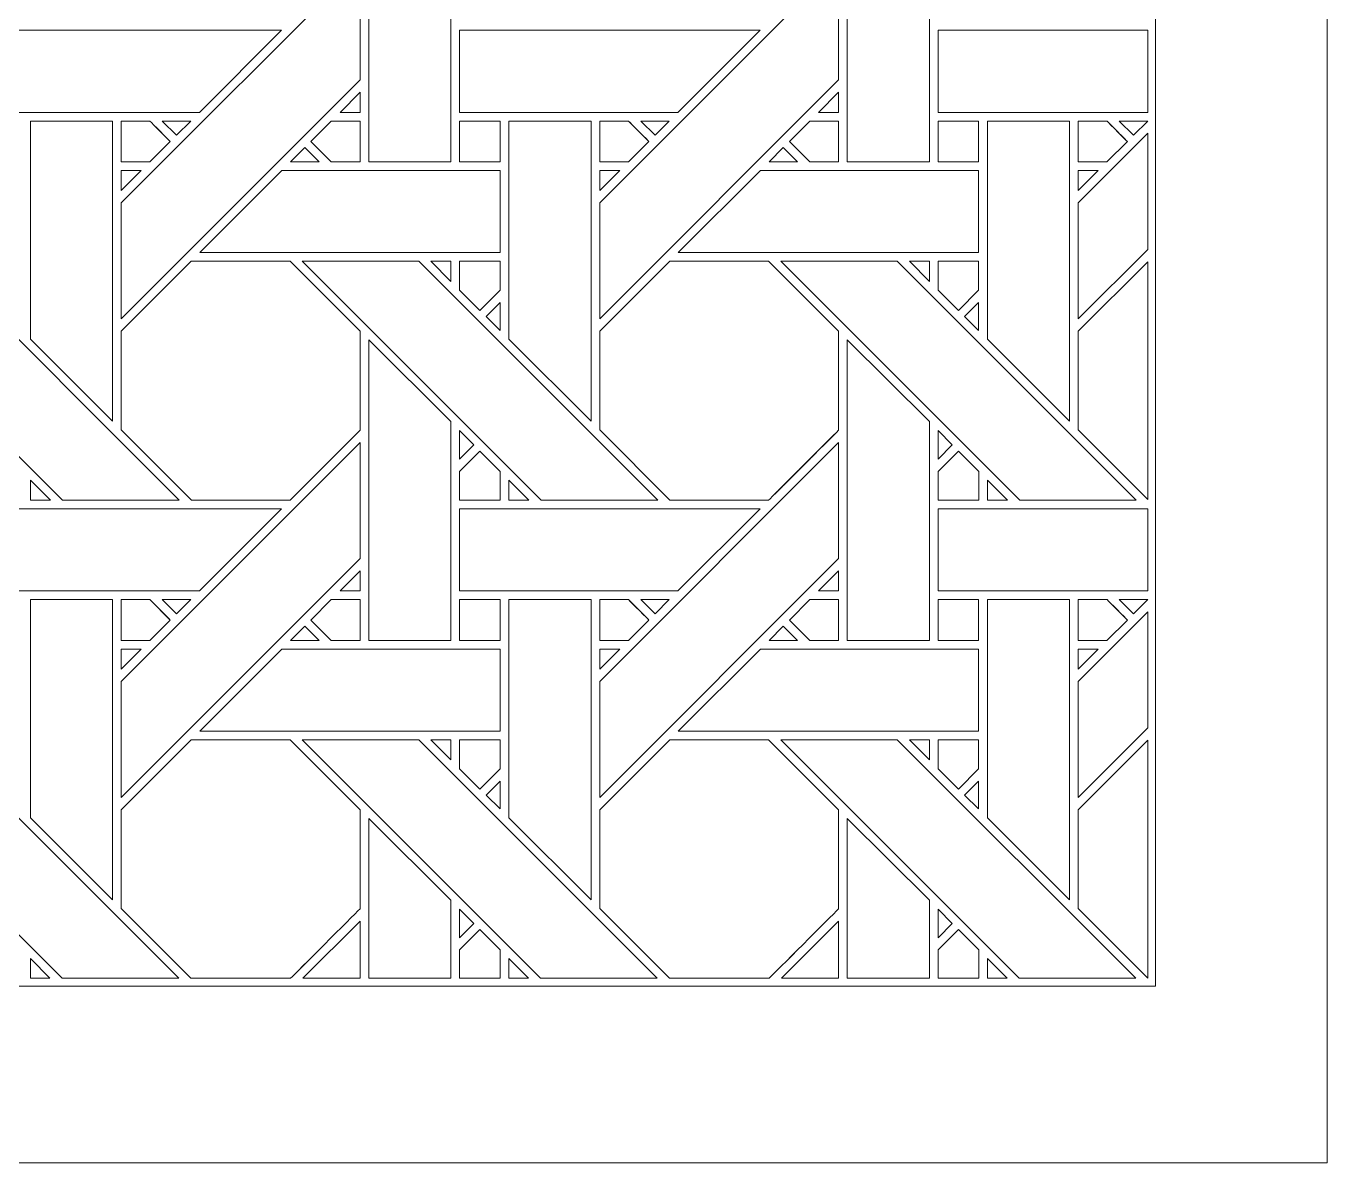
# Model space of a CAD drawing. Header units: inches. Extents: x 7.38 to 17.38, y 6.59 to 11.59.
# Drawn here: x 14.804 to 17.383, y 6.595 to 8.849 of the extents above; entities that cross this region are included whole.
import ezdxf

# ---------------------------------------------------------------- set-up
doc = ezdxf.new("R2010")
doc.units = ezdxf.units.IN
doc.header["$MEASUREMENT"] = 0
doc.layers.add('Design', color=7, linetype='Continuous', lineweight=0)

msp = doc.modelspace()

# ---------------------------------------------------------------- linework, layer by layer
at = {"layer": 'Design'}
for points, knots in [([(7.3829, 11.5948), (7.3829, 11.5948), (7.3829, 6.5948), (7.3829, 6.5948), (7.3829, 6.5948), (17.3829, 6.5948), (17.3829, 6.5948), (17.3829, 6.5948), (17.3829, 11.5948), (17.3829, 11.5948), (17.3829, 11.5948), (7.3829, 11.5948), (7.3829, 11.5948)], [0, 0, 0, 0, 1, 1, 1, 2, 2, 2, 3, 3, 3, 4, 4, 4, 4]), ([(7.7229, 11.2442), (7.7229, 11.2442), (7.7229, 6.9453), (7.7229, 6.9453), (7.7229, 6.9453), (17.0428, 6.9453), (17.0428, 6.9453), (17.0428, 6.9453), (17.0428, 11.2442), (17.0428, 11.2442), (17.0428, 11.2442), (7.7229, 11.2442), (7.7229, 11.2442)], [0, 0, 0, 0, 1, 1, 1, 2, 2, 2, 3, 3, 3, 4, 4, 4, 4]), ([(15.483, 8.5794), (15.483, 8.5794), (15.483, 9.1753), (15.483, 9.1753), (15.483, 9.1753), (15.6458, 9.0131), (15.6458, 9.0131), (15.6458, 9.0131), (15.6458, 8.5794), (15.6458, 8.5794), (15.6458, 8.5794), (15.483, 8.5794), (15.483, 8.5794)], [0, 0, 0, 0, 1, 1, 1, 2, 2, 2, 3, 3, 3, 4, 4, 4, 4]), ([(16.4317, 8.5794), (16.4317, 8.5794), (16.4317, 9.1753), (16.4317, 9.1753), (16.4317, 9.1753), (16.5945, 9.0131), (16.5945, 9.0131), (16.5945, 9.0131), (16.5945, 8.5794), (16.5945, 8.5794), (16.5945, 8.5794), (16.4317, 8.5794), (16.4317, 8.5794)], [0, 0, 0, 0, 1, 1, 1, 2, 2, 2, 3, 3, 3, 4, 4, 4, 4]), ([(15.4659, 8.7417), (15.4659, 8.7417), (14.9922, 8.268), (14.9922, 8.268), (14.9922, 8.268), (14.9922, 8.4981), (14.9922, 8.4981), (14.9922, 8.4981), (15.4659, 8.9717), (15.4659, 8.9717), (15.4659, 8.9717), (15.4659, 8.7417), (15.4659, 8.7417)], [0, 0, 0, 0, 1, 1, 1, 2, 2, 2, 3, 3, 3, 4, 4, 4, 4]), ([(15.941, 8.268), (15.941, 8.268), (15.941, 8.4981), (15.941, 8.4981), (15.941, 8.4981), (16.4146, 8.9717), (16.4146, 8.9717), (16.4146, 8.9717), (16.4146, 8.7417), (16.4146, 8.7417), (16.4146, 8.7417), (15.941, 8.268), (15.941, 8.268)], [0, 0, 0, 0, 1, 1, 1, 2, 2, 2, 3, 3, 3, 4, 4, 4, 4]), ([(14.7144, 8.6775), (14.7144, 8.6775), (14.7144, 8.8402), (14.7144, 8.8402), (14.7144, 8.8402), (15.3101, 8.8402), (15.3101, 8.8402), (15.3101, 8.8402), (15.1473, 8.6775), (15.1473, 8.6775), (15.1473, 8.6775), (14.7144, 8.6775), (14.7144, 8.6775)], [0, 0, 0, 0, 1, 1, 1, 2, 2, 2, 3, 3, 3, 4, 4, 4, 4]), ([(16.0961, 8.6775), (16.0961, 8.6775), (15.6631, 8.6775), (15.6631, 8.6775), (15.6631, 8.6775), (15.6631, 8.8402), (15.6631, 8.8402), (15.6631, 8.8402), (16.2588, 8.8402), (16.2588, 8.8402), (16.2588, 8.8402), (16.0961, 8.6775), (16.0961, 8.6775)], [0, 0, 0, 0, 1, 1, 1, 2, 2, 2, 3, 3, 3, 4, 4, 4, 4]), ([(16.6118, 8.6775), (16.6118, 8.6775), (16.6118, 8.8402), (16.6118, 8.8402), (16.6118, 8.8402), (17.0276, 8.8402), (17.0276, 8.8402), (17.0276, 8.8402), (17.0276, 8.6775), (17.0276, 8.6775), (17.0276, 8.6775), (16.6118, 8.6775), (16.6118, 8.6775)], [0, 0, 0, 0, 1, 1, 1, 2, 2, 2, 3, 3, 3, 4, 4, 4, 4]), ([(15.4261, 8.6775), (15.4261, 8.6775), (15.4659, 8.7173), (15.4659, 8.7173), (15.4659, 8.7173), (15.4659, 8.6775), (15.4659, 8.6775), (15.4659, 8.6775), (15.4261, 8.6775), (15.4261, 8.6775)], [0, 0, 0, 0, 1, 1, 1, 2, 2, 2, 3, 3, 3, 3]), ([(16.4146, 8.7173), (16.4146, 8.7173), (16.4146, 8.6775), (16.4146, 8.6775), (16.4146, 8.6775), (16.3748, 8.6775), (16.3748, 8.6775), (16.3748, 8.6775), (16.4146, 8.7173), (16.4146, 8.7173)], [0, 0, 0, 0, 1, 1, 1, 2, 2, 2, 3, 3, 3, 3]), ([(14.9751, 8.6602), (14.9751, 8.6602), (14.9751, 8.0651), (14.9751, 8.0651), (14.9751, 8.0651), (14.8122, 8.228), (14.8122, 8.228), (14.8122, 8.228), (14.8122, 8.6602), (14.8122, 8.6602), (14.8122, 8.6602), (14.9751, 8.6602), (14.9751, 8.6602)], [0, 0, 0, 0, 1, 1, 1, 2, 2, 2, 3, 3, 3, 4, 4, 4, 4]), ([(15.0493, 8.6602), (15.0544, 8.6551), (15.0852, 8.6243), (15.0896, 8.6199), (15.0896, 8.6199), (15.0492, 8.5794), (15.0492, 8.5794), (15.0492, 8.5794), (14.9922, 8.5794), (14.9922, 8.5794), (14.9922, 8.5794), (14.9922, 8.6602), (14.9922, 8.6602), (14.9922, 8.6602), (15.0493, 8.6602), (15.0493, 8.6602)], [0, 0, 0, 0, 1, 1, 1, 2, 2, 2, 3, 3, 3, 4, 4, 4, 5, 5, 5, 5]), ([(14.9922, 8.5794), (14.9922, 8.5794), (14.9922, 8.6602), (14.9922, 8.6602), (14.9922, 8.6602), (15.0493, 8.6602), (15.0493, 8.6602), (15.0547, 8.6549), (15.0855, 8.624), (15.0896, 8.6199), (15.0896, 8.6199), (15.0492, 8.5794), (15.0492, 8.5794), (15.0492, 8.5794), (14.9922, 8.5794), (14.9922, 8.5794)], [0, 0, 0, 0, 1, 1, 1, 2, 2, 2, 3, 3, 3, 4, 4, 4, 5, 5, 5, 5]), ([(15.0736, 8.6602), (15.0736, 8.6602), (15.1301, 8.6602), (15.1301, 8.6602), (15.1301, 8.6602), (15.1018, 8.632), (15.1018, 8.632), (15.1018, 8.632), (15.0736, 8.6602), (15.0736, 8.6602)], [0, 0, 0, 0, 1, 1, 1, 2, 2, 2, 3, 3, 3, 3]), ([(15.4659, 8.6602), (15.4659, 8.6602), (15.4659, 8.5794), (15.4659, 8.5794), (15.4659, 8.5794), (15.4088, 8.5794), (15.4088, 8.5794), (15.4088, 8.5794), (15.3684, 8.6198), (15.3684, 8.6198), (15.3684, 8.6198), (15.4089, 8.6602), (15.4089, 8.6602), (15.4089, 8.6602), (15.4659, 8.6602), (15.4659, 8.6602)], [0, 0, 0, 0, 1, 1, 1, 2, 2, 2, 3, 3, 3, 4, 4, 4, 5, 5, 5, 5]), ([(15.4659, 8.5794), (15.4659, 8.5794), (15.4088, 8.5794), (15.4088, 8.5794), (15.4088, 8.5794), (15.3684, 8.6198), (15.3684, 8.6198), (15.3684, 8.6198), (15.4089, 8.6602), (15.4089, 8.6602), (15.4089, 8.6602), (15.4659, 8.6602), (15.4659, 8.6602), (15.4659, 8.6602), (15.4659, 8.5794), (15.4659, 8.5794)], [0, 0, 0, 0, 1, 1, 1, 2, 2, 2, 3, 3, 3, 4, 4, 4, 5, 5, 5, 5]), ([(15.7434, 8.5794), (15.7434, 8.5794), (15.6631, 8.5794), (15.6631, 8.5794), (15.6631, 8.5794), (15.6631, 8.6602), (15.6631, 8.6602), (15.6631, 8.6602), (15.7434, 8.6602), (15.7434, 8.6602), (15.7434, 8.6602), (15.7434, 8.5794), (15.7434, 8.5794)], [0, 0, 0, 0, 1, 1, 1, 2, 2, 2, 3, 3, 3, 4, 4, 4, 4]), ([(15.6631, 8.5794), (15.6631, 8.5794), (15.6631, 8.6602), (15.6631, 8.6602), (15.6631, 8.6602), (15.7434, 8.6602), (15.7434, 8.6602), (15.7434, 8.6602), (15.7434, 8.5794), (15.7434, 8.5794), (15.7434, 8.5794), (15.6631, 8.5794), (15.6631, 8.5794)], [0, 0, 0, 0, 1, 1, 1, 2, 2, 2, 3, 3, 3, 4, 4, 4, 4]), ([(15.7609, 8.228), (15.7609, 8.228), (15.7609, 8.6602), (15.7609, 8.6602), (15.7609, 8.6602), (15.9238, 8.6602), (15.9238, 8.6602), (15.9238, 8.6602), (15.9238, 8.0651), (15.9238, 8.0651), (15.9238, 8.0651), (15.7609, 8.228), (15.7609, 8.228)], [0, 0, 0, 0, 1, 1, 1, 2, 2, 2, 3, 3, 3, 4, 4, 4, 4]), ([(15.998, 8.6602), (16.0032, 8.6551), (16.0339, 8.6243), (16.0384, 8.6199), (16.0384, 8.6199), (15.9979, 8.5794), (15.9979, 8.5794), (15.9979, 8.5794), (15.941, 8.5794), (15.941, 8.5794), (15.941, 8.5794), (15.941, 8.6602), (15.941, 8.6602), (15.941, 8.6602), (15.998, 8.6602), (15.998, 8.6602)], [0, 0, 0, 0, 1, 1, 1, 2, 2, 2, 3, 3, 3, 4, 4, 4, 5, 5, 5, 5]), ([(16.0384, 8.6199), (16.0384, 8.6199), (15.9979, 8.5794), (15.9979, 8.5794), (15.9979, 8.5794), (15.941, 8.5794), (15.941, 8.5794), (15.941, 8.5794), (15.941, 8.6602), (15.941, 8.6602), (15.941, 8.6602), (15.998, 8.6602), (15.998, 8.6602), (16.0038, 8.6545), (16.0384, 8.6199), (16.0384, 8.6199)], [0, 0, 0, 0, 1, 1, 1, 2, 2, 2, 3, 3, 3, 4, 4, 4, 5, 5, 5, 5]), ([(16.0224, 8.6602), (16.0224, 8.6602), (16.0788, 8.6602), (16.0788, 8.6602), (16.0788, 8.6602), (16.0506, 8.632), (16.0506, 8.632), (16.0506, 8.632), (16.0224, 8.6602), (16.0224, 8.6602)], [0, 0, 0, 0, 1, 1, 1, 2, 2, 2, 3, 3, 3, 3]), ([(16.4146, 8.6602), (16.4146, 8.6602), (16.4146, 8.5794), (16.4146, 8.5794), (16.4146, 8.5794), (16.3575, 8.5794), (16.3575, 8.5794), (16.3575, 8.5794), (16.3172, 8.6198), (16.3172, 8.6198), (16.3172, 8.6198), (16.3576, 8.6602), (16.3576, 8.6602), (16.3576, 8.6602), (16.4146, 8.6602), (16.4146, 8.6602)], [0, 0, 0, 0, 1, 1, 1, 2, 2, 2, 3, 3, 3, 4, 4, 4, 5, 5, 5, 5]), ([(16.4146, 8.5794), (16.4146, 8.5794), (16.3575, 8.5794), (16.3575, 8.5794), (16.3575, 8.5794), (16.3172, 8.6198), (16.3172, 8.6198), (16.3172, 8.6198), (16.3576, 8.6602), (16.3576, 8.6602), (16.3576, 8.6602), (16.4146, 8.6602), (16.4146, 8.6602), (16.4146, 8.6602), (16.4146, 8.5794), (16.4146, 8.5794)], [0, 0, 0, 0, 1, 1, 1, 2, 2, 2, 3, 3, 3, 4, 4, 4, 5, 5, 5, 5]), ([(16.6921, 8.5794), (16.6921, 8.5794), (16.6118, 8.5794), (16.6118, 8.5794), (16.6118, 8.5794), (16.6118, 8.6602), (16.6118, 8.6602), (16.6118, 8.6602), (16.6921, 8.6602), (16.6921, 8.6602), (16.6921, 8.6602), (16.6921, 8.5794), (16.6921, 8.5794)], [0, 0, 0, 0, 1, 1, 1, 2, 2, 2, 3, 3, 3, 4, 4, 4, 4]), ([(16.6118, 8.5794), (16.6118, 8.5794), (16.6118, 8.6602), (16.6118, 8.6602), (16.6118, 8.6602), (16.6921, 8.6602), (16.6921, 8.6602), (16.6921, 8.6602), (16.6921, 8.5794), (16.6921, 8.5794), (16.6921, 8.5794), (16.6118, 8.5794), (16.6118, 8.5794)], [0, 0, 0, 0, 1, 1, 1, 2, 2, 2, 3, 3, 3, 4, 4, 4, 4]), ([(16.8725, 8.0651), (16.8725, 8.0651), (16.7096, 8.228), (16.7096, 8.228), (16.7096, 8.228), (16.7096, 8.6602), (16.7096, 8.6602), (16.7096, 8.6602), (16.8725, 8.6602), (16.8725, 8.6602), (16.8725, 8.6602), (16.8725, 8.0651), (16.8725, 8.0651)], [0, 0, 0, 0, 1, 1, 1, 2, 2, 2, 3, 3, 3, 4, 4, 4, 4]), ([(16.9468, 8.6602), (16.9519, 8.6551), (16.9827, 8.6243), (16.9871, 8.6199), (16.9871, 8.6199), (16.9467, 8.5794), (16.9467, 8.5794), (16.9467, 8.5794), (16.8897, 8.5794), (16.8897, 8.5794), (16.8897, 8.5794), (16.8897, 8.6602), (16.8897, 8.6602), (16.8897, 8.6602), (16.9468, 8.6602), (16.9468, 8.6602)], [0, 0, 0, 0, 1, 1, 1, 2, 2, 2, 3, 3, 3, 4, 4, 4, 5, 5, 5, 5]), ([(16.8897, 8.5794), (16.8897, 8.5794), (16.8897, 8.6602), (16.8897, 8.6602), (16.8897, 8.6602), (16.9468, 8.6602), (16.9468, 8.6602), (16.9525, 8.6545), (16.9871, 8.6199), (16.9871, 8.6199), (16.9871, 8.6199), (16.9467, 8.5794), (16.9467, 8.5794), (16.9467, 8.5794), (16.8897, 8.5794), (16.8897, 8.5794)], [0, 0, 0, 0, 1, 1, 1, 2, 2, 2, 3, 3, 3, 4, 4, 4, 5, 5, 5, 5]), ([(16.9711, 8.6602), (16.9711, 8.6602), (17.0276, 8.6602), (17.0276, 8.6602), (17.0276, 8.6602), (16.9993, 8.632), (16.9993, 8.632), (16.9993, 8.632), (16.9711, 8.6602), (16.9711, 8.6602)], [0, 0, 0, 0, 1, 1, 1, 2, 2, 2, 3, 3, 3, 3]), ([(16.8897, 8.268), (16.8897, 8.268), (16.8897, 8.4981), (16.8897, 8.4981), (16.8897, 8.4981), (17.0276, 8.636), (17.0276, 8.636), (17.0276, 8.636), (17.0276, 8.4059), (17.0276, 8.4059), (17.0276, 8.4059), (16.8897, 8.268), (16.8897, 8.268)], [0, 0, 0, 0, 1, 1, 1, 2, 2, 2, 3, 3, 3, 4, 4, 4, 4]), ([(15.3281, 8.5794), (15.3281, 8.5794), (15.3563, 8.6077), (15.3563, 8.6077), (15.3563, 8.6077), (15.3845, 8.5794), (15.3845, 8.5794), (15.3845, 8.5794), (15.3281, 8.5794), (15.3281, 8.5794)], [0, 0, 0, 0, 1, 1, 1, 2, 2, 2, 3, 3, 3, 3]), ([(16.305, 8.6077), (16.305, 8.6077), (16.3333, 8.5794), (16.3333, 8.5794), (16.3333, 8.5794), (16.2768, 8.5794), (16.2768, 8.5794), (16.2768, 8.5794), (16.305, 8.6077), (16.305, 8.6077)], [0, 0, 0, 0, 1, 1, 1, 2, 2, 2, 3, 3, 3, 3]), ([(15.0321, 8.5623), (15.0321, 8.5623), (14.9922, 8.5225), (14.9922, 8.5225), (14.9922, 8.5225), (14.9922, 8.5623), (14.9922, 8.5623), (14.9922, 8.5623), (15.0321, 8.5623), (15.0321, 8.5623)], [0, 0, 0, 0, 1, 1, 1, 2, 2, 2, 3, 3, 3, 3]), ([(15.7434, 8.5623), (15.7434, 8.5623), (15.7434, 8.3995), (15.7434, 8.3995), (15.7434, 8.3995), (15.1481, 8.3995), (15.1481, 8.3995), (15.1481, 8.3995), (15.3109, 8.5623), (15.3109, 8.5623), (15.3109, 8.5623), (15.7434, 8.5623), (15.7434, 8.5623)], [0, 0, 0, 0, 1, 1, 1, 2, 2, 2, 3, 3, 3, 4, 4, 4, 4]), ([(15.9808, 8.5623), (15.9808, 8.5623), (15.941, 8.5225), (15.941, 8.5225), (15.941, 8.5225), (15.941, 8.5623), (15.941, 8.5623), (15.941, 8.5623), (15.9808, 8.5623), (15.9808, 8.5623)], [0, 0, 0, 0, 1, 1, 1, 2, 2, 2, 3, 3, 3, 3]), ([(16.6921, 8.5623), (16.6921, 8.5623), (16.6921, 8.3995), (16.6921, 8.3995), (16.6921, 8.3995), (16.0968, 8.3995), (16.0968, 8.3995), (16.0968, 8.3995), (16.2596, 8.5623), (16.2596, 8.5623), (16.2596, 8.5623), (16.6921, 8.5623), (16.6921, 8.5623)], [0, 0, 0, 0, 1, 1, 1, 2, 2, 2, 3, 3, 3, 4, 4, 4, 4]), ([(16.9295, 8.5623), (16.9295, 8.5623), (16.8897, 8.5225), (16.8897, 8.5225), (16.8897, 8.5225), (16.8897, 8.5623), (16.8897, 8.5623), (16.8897, 8.5623), (16.9295, 8.5623), (16.9295, 8.5623)], [0, 0, 0, 0, 1, 1, 1, 2, 2, 2, 3, 3, 3, 3]), ([(14.4026, 8.3824), (14.4026, 8.3824), (14.6336, 8.3824), (14.6336, 8.3824), (14.6336, 8.3824), (15.1072, 7.9087), (15.1072, 7.9087), (15.1072, 7.9087), (14.8762, 7.9087), (14.8762, 7.9087), (14.8762, 7.9087), (14.4026, 8.3824), (14.4026, 8.3824)], [0, 0, 0, 0, 1, 1, 1, 2, 2, 2, 3, 3, 3, 4, 4, 4, 4]), ([(15.1309, 8.3823), (15.1309, 8.3823), (15.3271, 8.3823), (15.3271, 8.3823), (15.3271, 8.3823), (15.4659, 8.2436), (15.4659, 8.2436), (15.4659, 8.2436), (15.4659, 8.0474), (15.4659, 8.0474), (15.4481, 8.0295), (15.3362, 7.9177), (15.3272, 7.9087), (15.3272, 7.9087), (15.1315, 7.9087), (15.1315, 7.9087), (15.1315, 7.9087), (14.9922, 8.048), (14.9922, 8.048), (14.9922, 8.048), (14.9922, 8.2436), (14.9922, 8.2436), (14.9922, 8.2436), (15.1309, 8.3823), (15.1309, 8.3823)], [0, 0, 0, 0, 1, 1, 1, 2, 2, 2, 3, 3, 3, 4, 4, 4, 5, 5, 5, 6, 6, 6, 7, 7, 7, 8, 8, 8, 8]), ([(14.9922, 8.048), (14.9922, 8.048), (14.9922, 8.2436), (14.9922, 8.2436), (14.9922, 8.2436), (15.1309, 8.3823), (15.1309, 8.3823), (15.1309, 8.3823), (15.3271, 8.3823), (15.3271, 8.3823), (15.3271, 8.3823), (15.4659, 8.2436), (15.4659, 8.2436), (15.4659, 8.2436), (15.4659, 8.0474), (15.4659, 8.0474), (15.4479, 8.0292), (15.336, 7.9175), (15.3272, 7.9087), (15.3272, 7.9087), (15.1315, 7.9087), (15.1315, 7.9087), (15.1315, 7.9087), (14.9922, 8.048), (14.9922, 8.048)], [0, 0, 0, 0, 1, 1, 1, 2, 2, 2, 3, 3, 3, 4, 4, 4, 5, 5, 5, 6, 6, 6, 7, 7, 7, 8, 8, 8, 8]), ([(15.3514, 8.3824), (15.3514, 8.3824), (15.5823, 8.3824), (15.5823, 8.3824), (15.5823, 8.3824), (16.056, 7.9087), (16.056, 7.9087), (16.056, 7.9087), (15.8249, 7.9087), (15.8249, 7.9087), (15.8249, 7.9087), (15.3514, 8.3824), (15.3514, 8.3824)], [0, 0, 0, 0, 1, 1, 1, 2, 2, 2, 3, 3, 3, 4, 4, 4, 4]), ([(15.6459, 8.3824), (15.6459, 8.3824), (15.6459, 8.3425), (15.6459, 8.3425), (15.6459, 8.3425), (15.6064, 8.3824), (15.6064, 8.3824), (15.6064, 8.3824), (15.6459, 8.3824), (15.6459, 8.3824)], [0, 0, 0, 0, 1, 1, 1, 2, 2, 2, 3, 3, 3, 3]), ([(15.7434, 8.3824), (15.7434, 8.3824), (15.7434, 8.3248), (15.7434, 8.3248), (15.7434, 8.3248), (15.7034, 8.2848), (15.7034, 8.2848), (15.7034, 8.2848), (15.6631, 8.3252), (15.6631, 8.3252), (15.6631, 8.3252), (15.6631, 8.3824), (15.6631, 8.3824), (15.6631, 8.3824), (15.7434, 8.3824), (15.7434, 8.3824)], [0, 0, 0, 0, 1, 1, 1, 2, 2, 2, 3, 3, 3, 4, 4, 4, 5, 5, 5, 5]), ([(15.7034, 8.2848), (15.7034, 8.2848), (15.6631, 8.3252), (15.6631, 8.3252), (15.6631, 8.3252), (15.6631, 8.3824), (15.6631, 8.3824), (15.6631, 8.3824), (15.7434, 8.3824), (15.7434, 8.3824), (15.7434, 8.3824), (15.7434, 8.3248), (15.7434, 8.3248), (15.7434, 8.3248), (15.7034, 8.2848), (15.7034, 8.2848)], [0, 0, 0, 0, 1, 1, 1, 2, 2, 2, 3, 3, 3, 4, 4, 4, 5, 5, 5, 5]), ([(16.0797, 8.3823), (16.0797, 8.3823), (16.2759, 8.3823), (16.2759, 8.3823), (16.2759, 8.3823), (16.4146, 8.2436), (16.4146, 8.2436), (16.4146, 8.2436), (16.4146, 8.0474), (16.4146, 8.0474), (16.3968, 8.0295), (16.2849, 7.9177), (16.2759, 7.9087), (16.2759, 7.9087), (16.0802, 7.9087), (16.0802, 7.9087), (16.0802, 7.9087), (15.941, 8.048), (15.941, 8.048), (15.941, 8.048), (15.941, 8.2436), (15.941, 8.2436), (15.941, 8.2436), (16.0797, 8.3823), (16.0797, 8.3823)], [0, 0, 0, 0, 1, 1, 1, 2, 2, 2, 3, 3, 3, 4, 4, 4, 5, 5, 5, 6, 6, 6, 7, 7, 7, 8, 8, 8, 8]), ([(16.4146, 8.0474), (16.3965, 8.0291), (16.2846, 7.9174), (16.2759, 7.9087), (16.2759, 7.9087), (16.0802, 7.9087), (16.0802, 7.9087), (16.0802, 7.9087), (15.941, 8.048), (15.941, 8.048), (15.941, 8.048), (15.941, 8.2436), (15.941, 8.2436), (15.941, 8.2436), (16.0797, 8.3823), (16.0797, 8.3823), (16.0797, 8.3823), (16.2759, 8.3823), (16.2759, 8.3823), (16.2759, 8.3823), (16.4146, 8.2436), (16.4146, 8.2436), (16.4146, 8.2436), (16.4146, 8.0474), (16.4146, 8.0474)], [0, 0, 0, 0, 1, 1, 1, 2, 2, 2, 3, 3, 3, 4, 4, 4, 5, 5, 5, 6, 6, 6, 7, 7, 7, 8, 8, 8, 8]), ([(17.0047, 7.9087), (17.0047, 7.9087), (16.7736, 7.9087), (16.7736, 7.9087), (16.7736, 7.9087), (16.3001, 8.3824), (16.3001, 8.3824), (16.3001, 8.3824), (16.531, 8.3824), (16.531, 8.3824), (16.531, 8.3824), (17.0047, 7.9087), (17.0047, 7.9087)], [0, 0, 0, 0, 1, 1, 1, 2, 2, 2, 3, 3, 3, 4, 4, 4, 4]), ([(16.5946, 8.3824), (16.5946, 8.3824), (16.5946, 8.3425), (16.5946, 8.3425), (16.5946, 8.3425), (16.5551, 8.3824), (16.5551, 8.3824), (16.5551, 8.3824), (16.5946, 8.3824), (16.5946, 8.3824)], [0, 0, 0, 0, 1, 1, 1, 2, 2, 2, 3, 3, 3, 3]), ([(16.6921, 8.3824), (16.6921, 8.3824), (16.6921, 8.3248), (16.6921, 8.3248), (16.6921, 8.3248), (16.6522, 8.2848), (16.6522, 8.2848), (16.6522, 8.2848), (16.6118, 8.3252), (16.6118, 8.3252), (16.6118, 8.3252), (16.6118, 8.3824), (16.6118, 8.3824), (16.6118, 8.3824), (16.6921, 8.3824), (16.6921, 8.3824)], [0, 0, 0, 0, 1, 1, 1, 2, 2, 2, 3, 3, 3, 4, 4, 4, 5, 5, 5, 5]), ([(16.6522, 8.2848), (16.6522, 8.2848), (16.6118, 8.3252), (16.6118, 8.3252), (16.6118, 8.3252), (16.6118, 8.3824), (16.6118, 8.3824), (16.6118, 8.3824), (16.6921, 8.3824), (16.6921, 8.3824), (16.6921, 8.3824), (16.6921, 8.3248), (16.6921, 8.3248), (16.6921, 8.3248), (16.6522, 8.2848), (16.6522, 8.2848)], [0, 0, 0, 0, 1, 1, 1, 2, 2, 2, 3, 3, 3, 4, 4, 4, 5, 5, 5, 5]), ([(17.0276, 8.3815), (17.0276, 8.3815), (17.0276, 7.9101), (17.0276, 7.9101), (17.0276, 7.9101), (16.8897, 8.048), (16.8897, 8.048), (16.8897, 8.048), (16.8897, 8.2436), (16.8897, 8.2436), (16.8897, 8.2436), (17.0276, 8.3815), (17.0276, 8.3815)], [0, 0, 0, 0, 1, 1, 1, 2, 2, 2, 3, 3, 3, 4, 4, 4, 4]), ([(17.0276, 7.9101), (17.0276, 7.9101), (16.8897, 8.048), (16.8897, 8.048), (16.8897, 8.048), (16.8897, 8.2436), (16.8897, 8.2436), (16.8897, 8.2436), (17.0276, 8.3815), (17.0276, 8.3815), (17.0276, 8.3815), (17.0276, 7.9101), (17.0276, 7.9101)], [0, 0, 0, 0, 1, 1, 1, 2, 2, 2, 3, 3, 3, 4, 4, 4, 4]), ([(15.7434, 8.3005), (15.7434, 8.3005), (15.7434, 8.2454), (15.7434, 8.2454), (15.7434, 8.2454), (15.7156, 8.2727), (15.7156, 8.2727), (15.7156, 8.2727), (15.7434, 8.3005), (15.7434, 8.3005)], [0, 0, 0, 0, 1, 1, 1, 2, 2, 2, 3, 3, 3, 3]), ([(16.6921, 8.3005), (16.6921, 8.3005), (16.6921, 8.2454), (16.6921, 8.2454), (16.6921, 8.2454), (16.6643, 8.2727), (16.6643, 8.2727), (16.6643, 8.2727), (16.6921, 8.3005), (16.6921, 8.3005)], [0, 0, 0, 0, 1, 1, 1, 2, 2, 2, 3, 3, 3, 3]), ([(15.6458, 8.0644), (15.6458, 8.0644), (15.6458, 7.6307), (15.6458, 7.6307), (15.6458, 7.6307), (15.483, 7.6307), (15.483, 7.6307), (15.483, 7.6307), (15.483, 8.2266), (15.483, 8.2266), (15.483, 8.2266), (15.6458, 8.0644), (15.6458, 8.0644)], [0, 0, 0, 0, 1, 1, 1, 2, 2, 2, 3, 3, 3, 4, 4, 4, 4]), ([(16.4317, 7.6307), (16.4317, 7.6307), (16.4317, 8.2266), (16.4317, 8.2266), (16.4317, 8.2266), (16.5945, 8.0644), (16.5945, 8.0644), (16.5945, 8.0644), (16.5945, 7.6307), (16.5945, 7.6307), (16.5945, 7.6307), (16.4317, 7.6307), (16.4317, 7.6307)], [0, 0, 0, 0, 1, 1, 1, 2, 2, 2, 3, 3, 3, 4, 4, 4, 4]), ([(14.9922, 7.5494), (14.9922, 7.5494), (15.4659, 8.023), (15.4659, 8.023), (15.4659, 8.023), (15.4659, 7.7929), (15.4659, 7.7929), (15.4659, 7.7929), (14.9922, 7.3193), (14.9922, 7.3193), (14.9922, 7.3193), (14.9922, 7.5494), (14.9922, 7.5494)], [0, 0, 0, 0, 1, 1, 1, 2, 2, 2, 3, 3, 3, 4, 4, 4, 4]), ([(15.6631, 7.9901), (15.6631, 7.9901), (15.6631, 8.0469), (15.6631, 8.0469), (15.6631, 8.0469), (15.6913, 8.0183), (15.6913, 8.0183), (15.6913, 8.0183), (15.6631, 7.9901), (15.6631, 7.9901)], [0, 0, 0, 0, 1, 1, 1, 2, 2, 2, 3, 3, 3, 3]), ([(15.941, 7.5494), (15.941, 7.5494), (16.4146, 8.023), (16.4146, 8.023), (16.4146, 8.023), (16.4146, 7.7929), (16.4146, 7.7929), (16.4146, 7.7929), (15.941, 7.3193), (15.941, 7.3193), (15.941, 7.3193), (15.941, 7.5494), (15.941, 7.5494)], [0, 0, 0, 0, 1, 1, 1, 2, 2, 2, 3, 3, 3, 4, 4, 4, 4]), ([(16.6118, 7.9901), (16.6118, 7.9901), (16.6118, 8.0469), (16.6118, 8.0469), (16.6118, 8.0469), (16.64, 8.0183), (16.64, 8.0183), (16.64, 8.0183), (16.6118, 7.9901), (16.6118, 7.9901)], [0, 0, 0, 0, 1, 1, 1, 2, 2, 2, 3, 3, 3, 3]), ([(15.6631, 7.9085), (15.6631, 7.9085), (15.6631, 7.9658), (15.6631, 7.9658), (15.6631, 7.9658), (15.7034, 8.0061), (15.7034, 8.0061), (15.7034, 8.0061), (15.7438, 7.9658), (15.7438, 7.9658), (15.7438, 7.9658), (15.7438, 7.9085), (15.7438, 7.9085), (15.7438, 7.9085), (15.6631, 7.9085), (15.6631, 7.9085)], [0, 0, 0, 0, 1, 1, 1, 2, 2, 2, 3, 3, 3, 4, 4, 4, 5, 5, 5, 5]), ([(15.6631, 7.9658), (15.6631, 7.9658), (15.7034, 8.0061), (15.7034, 8.0061), (15.7034, 8.0061), (15.7438, 7.9658), (15.7438, 7.9658), (15.7438, 7.9658), (15.7438, 7.9085), (15.7438, 7.9085), (15.7438, 7.9085), (15.6631, 7.9085), (15.6631, 7.9085), (15.6631, 7.9085), (15.6631, 7.9658), (15.6631, 7.9658)], [0, 0, 0, 0, 1, 1, 1, 2, 2, 2, 3, 3, 3, 4, 4, 4, 5, 5, 5, 5]), ([(16.6118, 7.9085), (16.6118, 7.9085), (16.6118, 7.9658), (16.6118, 7.9658), (16.6118, 7.9658), (16.6522, 8.0061), (16.6522, 8.0061), (16.6522, 8.0061), (16.6925, 7.9658), (16.6925, 7.9658), (16.6925, 7.9658), (16.6925, 7.9085), (16.6925, 7.9085), (16.6925, 7.9085), (16.6118, 7.9085), (16.6118, 7.9085)], [0, 0, 0, 0, 1, 1, 1, 2, 2, 2, 3, 3, 3, 4, 4, 4, 5, 5, 5, 5]), ([(16.6522, 8.0061), (16.6522, 8.0061), (16.6925, 7.9658), (16.6925, 7.9658), (16.6925, 7.9658), (16.6925, 7.9085), (16.6925, 7.9085), (16.6925, 7.9085), (16.6118, 7.9085), (16.6118, 7.9085), (16.6118, 7.9085), (16.6118, 7.9658), (16.6118, 7.9658), (16.6118, 7.9658), (16.6522, 8.0061), (16.6522, 8.0061)], [0, 0, 0, 0, 1, 1, 1, 2, 2, 2, 3, 3, 3, 4, 4, 4, 5, 5, 5, 5]), ([(14.852, 7.9087), (14.852, 7.9087), (14.8123, 7.9087), (14.8123, 7.9087), (14.8123, 7.9087), (14.8123, 7.9485), (14.8123, 7.9485), (14.8123, 7.9485), (14.852, 7.9087), (14.852, 7.9087)], [0, 0, 0, 0, 1, 1, 1, 2, 2, 2, 3, 3, 3, 3]), ([(15.8007, 7.9087), (15.8007, 7.9087), (15.761, 7.9087), (15.761, 7.9087), (15.761, 7.9087), (15.761, 7.9485), (15.761, 7.9485), (15.761, 7.9485), (15.8007, 7.9087), (15.8007, 7.9087)], [0, 0, 0, 0, 1, 1, 1, 2, 2, 2, 3, 3, 3, 3]), ([(16.7097, 7.9087), (16.7097, 7.9087), (16.7097, 7.9485), (16.7097, 7.9485), (16.7097, 7.9485), (16.7495, 7.9087), (16.7495, 7.9087), (16.7495, 7.9087), (16.7097, 7.9087), (16.7097, 7.9087)], [0, 0, 0, 0, 1, 1, 1, 2, 2, 2, 3, 3, 3, 3]), ([(14.7144, 7.7288), (14.7144, 7.7288), (14.7144, 7.8915), (14.7144, 7.8915), (14.7144, 7.8915), (15.3101, 7.8915), (15.3101, 7.8915), (15.3101, 7.8915), (15.1473, 7.7288), (15.1473, 7.7288), (15.1473, 7.7288), (14.7144, 7.7288), (14.7144, 7.7288)], [0, 0, 0, 0, 1, 1, 1, 2, 2, 2, 3, 3, 3, 4, 4, 4, 4]), ([(15.6631, 7.7288), (15.6631, 7.7288), (15.6631, 7.8915), (15.6631, 7.8915), (15.6631, 7.8915), (16.2588, 7.8915), (16.2588, 7.8915), (16.2588, 7.8915), (16.0961, 7.7288), (16.0961, 7.7288), (16.0961, 7.7288), (15.6631, 7.7288), (15.6631, 7.7288)], [0, 0, 0, 0, 1, 1, 1, 2, 2, 2, 3, 3, 3, 4, 4, 4, 4]), ([(16.6118, 7.7288), (16.6118, 7.7288), (16.6118, 7.8915), (16.6118, 7.8915), (16.6118, 7.8915), (17.0276, 7.8915), (17.0276, 7.8915), (17.0276, 7.8915), (17.0276, 7.7288), (17.0276, 7.7288), (17.0276, 7.7288), (16.6118, 7.7288), (16.6118, 7.7288)], [0, 0, 0, 0, 1, 1, 1, 2, 2, 2, 3, 3, 3, 4, 4, 4, 4]), ([(15.4261, 7.7288), (15.4261, 7.7288), (15.4659, 7.7686), (15.4659, 7.7686), (15.4659, 7.7686), (15.4659, 7.7288), (15.4659, 7.7288), (15.4659, 7.7288), (15.4261, 7.7288), (15.4261, 7.7288)], [0, 0, 0, 0, 1, 1, 1, 2, 2, 2, 3, 3, 3, 3]), ([(16.4146, 7.7686), (16.4146, 7.7686), (16.4146, 7.7288), (16.4146, 7.7288), (16.4146, 7.7288), (16.3748, 7.7288), (16.3748, 7.7288), (16.3748, 7.7288), (16.4146, 7.7686), (16.4146, 7.7686)], [0, 0, 0, 0, 1, 1, 1, 2, 2, 2, 3, 3, 3, 3]), ([(14.9751, 7.7115), (14.9751, 7.7115), (14.9751, 7.1164), (14.9751, 7.1164), (14.9751, 7.1164), (14.8122, 7.2793), (14.8122, 7.2793), (14.8122, 7.2793), (14.8122, 7.7115), (14.8122, 7.7115), (14.8122, 7.7115), (14.9751, 7.7115), (14.9751, 7.7115)], [0, 0, 0, 0, 1, 1, 1, 2, 2, 2, 3, 3, 3, 4, 4, 4, 4]), ([(15.0493, 7.7115), (15.0544, 7.7064), (15.0852, 7.6756), (15.0896, 7.6711), (15.0896, 7.6711), (15.0492, 7.6307), (15.0492, 7.6307), (15.0492, 7.6307), (14.9922, 7.6307), (14.9922, 7.6307), (14.9922, 7.6307), (14.9922, 7.7115), (14.9922, 7.7115), (14.9922, 7.7115), (15.0493, 7.7115), (15.0493, 7.7115)], [0, 0, 0, 0, 1, 1, 1, 2, 2, 2, 3, 3, 3, 4, 4, 4, 5, 5, 5, 5]), ([(14.9922, 7.6307), (14.9922, 7.6307), (14.9922, 7.7115), (14.9922, 7.7115), (14.9922, 7.7115), (15.0493, 7.7115), (15.0493, 7.7115), (15.0493, 7.7115), (15.0896, 7.6711), (15.0896, 7.6711), (15.0896, 7.6711), (15.0492, 7.6307), (15.0492, 7.6307), (15.0492, 7.6307), (14.9922, 7.6307), (14.9922, 7.6307)], [0, 0, 0, 0, 1, 1, 1, 2, 2, 2, 3, 3, 3, 4, 4, 4, 5, 5, 5, 5]), ([(15.0736, 7.7115), (15.0736, 7.7115), (15.1301, 7.7115), (15.1301, 7.7115), (15.1301, 7.7115), (15.1018, 7.6833), (15.1018, 7.6833), (15.1018, 7.6833), (15.0736, 7.7115), (15.0736, 7.7115)], [0, 0, 0, 0, 1, 1, 1, 2, 2, 2, 3, 3, 3, 3]), ([(15.4659, 7.7115), (15.4659, 7.7115), (15.4659, 7.6307), (15.4659, 7.6307), (15.4659, 7.6307), (15.4088, 7.6307), (15.4088, 7.6307), (15.4088, 7.6307), (15.3684, 7.6711), (15.3684, 7.6711), (15.3684, 7.6711), (15.4089, 7.7115), (15.4089, 7.7115), (15.4089, 7.7115), (15.4659, 7.7115), (15.4659, 7.7115)], [0, 0, 0, 0, 1, 1, 1, 2, 2, 2, 3, 3, 3, 4, 4, 4, 5, 5, 5, 5]), ([(15.3684, 7.6711), (15.3684, 7.6711), (15.4089, 7.7115), (15.4089, 7.7115), (15.4089, 7.7115), (15.4659, 7.7115), (15.4659, 7.7115), (15.4659, 7.7115), (15.4659, 7.6307), (15.4659, 7.6307), (15.4659, 7.6307), (15.4088, 7.6307), (15.4088, 7.6307), (15.4088, 7.6307), (15.3684, 7.6711), (15.3684, 7.6711)], [0, 0, 0, 0, 1, 1, 1, 2, 2, 2, 3, 3, 3, 4, 4, 4, 5, 5, 5, 5]), ([(15.7434, 7.7115), (15.7434, 7.7115), (15.7434, 7.6307), (15.7434, 7.6307), (15.7434, 7.6307), (15.6631, 7.6307), (15.6631, 7.6307), (15.6631, 7.6307), (15.6631, 7.7115), (15.6631, 7.7115), (15.6631, 7.7115), (15.7434, 7.7115), (15.7434, 7.7115)], [0, 0, 0, 0, 1, 1, 1, 2, 2, 2, 3, 3, 3, 4, 4, 4, 4]), ([(15.6631, 7.6307), (15.6631, 7.6307), (15.6631, 7.7115), (15.6631, 7.7115), (15.6631, 7.7115), (15.7434, 7.7115), (15.7434, 7.7115), (15.7434, 7.7115), (15.7434, 7.6307), (15.7434, 7.6307), (15.7434, 7.6307), (15.6631, 7.6307), (15.6631, 7.6307)], [0, 0, 0, 0, 1, 1, 1, 2, 2, 2, 3, 3, 3, 4, 4, 4, 4]), ([(15.9238, 7.7115), (15.9238, 7.7115), (15.9238, 7.1164), (15.9238, 7.1164), (15.9238, 7.1164), (15.7609, 7.2793), (15.7609, 7.2793), (15.7609, 7.2793), (15.7609, 7.7115), (15.7609, 7.7115), (15.7609, 7.7115), (15.9238, 7.7115), (15.9238, 7.7115)], [0, 0, 0, 0, 1, 1, 1, 2, 2, 2, 3, 3, 3, 4, 4, 4, 4]), ([(15.998, 7.7115), (16.0032, 7.7064), (16.0339, 7.6756), (16.0384, 7.6711), (16.0384, 7.6711), (15.9979, 7.6307), (15.9979, 7.6307), (15.9979, 7.6307), (15.941, 7.6307), (15.941, 7.6307), (15.941, 7.6307), (15.941, 7.7115), (15.941, 7.7115), (15.941, 7.7115), (15.998, 7.7115), (15.998, 7.7115)], [0, 0, 0, 0, 1, 1, 1, 2, 2, 2, 3, 3, 3, 4, 4, 4, 5, 5, 5, 5]), ([(15.941, 7.6307), (15.941, 7.6307), (15.941, 7.7115), (15.941, 7.7115), (15.941, 7.7115), (15.998, 7.7115), (15.998, 7.7115), (16.0037, 7.7058), (16.0384, 7.6711), (16.0384, 7.6711), (16.0384, 7.6711), (15.9979, 7.6307), (15.9979, 7.6307), (15.9979, 7.6307), (15.941, 7.6307), (15.941, 7.6307)], [0, 0, 0, 0, 1, 1, 1, 2, 2, 2, 3, 3, 3, 4, 4, 4, 5, 5, 5, 5]), ([(16.0224, 7.7115), (16.0224, 7.7115), (16.0788, 7.7115), (16.0788, 7.7115), (16.0788, 7.7115), (16.0506, 7.6833), (16.0506, 7.6833), (16.0506, 7.6833), (16.0224, 7.7115), (16.0224, 7.7115)], [0, 0, 0, 0, 1, 1, 1, 2, 2, 2, 3, 3, 3, 3]), ([(16.4146, 7.7115), (16.4146, 7.7115), (16.4146, 7.6307), (16.4146, 7.6307), (16.4146, 7.6307), (16.3575, 7.6307), (16.3575, 7.6307), (16.3575, 7.6307), (16.3172, 7.6711), (16.3172, 7.6711), (16.3172, 7.6711), (16.3576, 7.7115), (16.3576, 7.7115), (16.3576, 7.7115), (16.4146, 7.7115), (16.4146, 7.7115)], [0, 0, 0, 0, 1, 1, 1, 2, 2, 2, 3, 3, 3, 4, 4, 4, 5, 5, 5, 5]), ([(16.4146, 7.6307), (16.4146, 7.6307), (16.3575, 7.6307), (16.3575, 7.6307), (16.3575, 7.6307), (16.3172, 7.6711), (16.3172, 7.6711), (16.3172, 7.6711), (16.3576, 7.7115), (16.3576, 7.7115), (16.3576, 7.7115), (16.4146, 7.7115), (16.4146, 7.7115), (16.4146, 7.7115), (16.4146, 7.6307), (16.4146, 7.6307)], [0, 0, 0, 0, 1, 1, 1, 2, 2, 2, 3, 3, 3, 4, 4, 4, 5, 5, 5, 5]), ([(16.6921, 7.7115), (16.6921, 7.7115), (16.6921, 7.6307), (16.6921, 7.6307), (16.6921, 7.6307), (16.6118, 7.6307), (16.6118, 7.6307), (16.6118, 7.6307), (16.6118, 7.7115), (16.6118, 7.7115), (16.6118, 7.7115), (16.6921, 7.7115), (16.6921, 7.7115)], [0, 0, 0, 0, 1, 1, 1, 2, 2, 2, 3, 3, 3, 4, 4, 4, 4]), ([(16.6118, 7.6307), (16.6118, 7.6307), (16.6118, 7.7115), (16.6118, 7.7115), (16.6118, 7.7115), (16.6921, 7.7115), (16.6921, 7.7115), (16.6921, 7.7115), (16.6921, 7.6307), (16.6921, 7.6307), (16.6921, 7.6307), (16.6118, 7.6307), (16.6118, 7.6307)], [0, 0, 0, 0, 1, 1, 1, 2, 2, 2, 3, 3, 3, 4, 4, 4, 4]), ([(16.8725, 7.1164), (16.8725, 7.1164), (16.7096, 7.2793), (16.7096, 7.2793), (16.7096, 7.2793), (16.7096, 7.7115), (16.7096, 7.7115), (16.7096, 7.7115), (16.8725, 7.7115), (16.8725, 7.7115), (16.8725, 7.7115), (16.8725, 7.1164), (16.8725, 7.1164)], [0, 0, 0, 0, 1, 1, 1, 2, 2, 2, 3, 3, 3, 4, 4, 4, 4]), ([(16.9468, 7.7115), (16.9519, 7.7064), (16.9827, 7.6756), (16.9871, 7.6711), (16.9871, 7.6711), (16.9467, 7.6307), (16.9467, 7.6307), (16.9467, 7.6307), (16.8897, 7.6307), (16.8897, 7.6307), (16.8897, 7.6307), (16.8897, 7.7115), (16.8897, 7.7115), (16.8897, 7.7115), (16.9468, 7.7115), (16.9468, 7.7115)], [0, 0, 0, 0, 1, 1, 1, 2, 2, 2, 3, 3, 3, 4, 4, 4, 5, 5, 5, 5]), ([(16.8897, 7.6307), (16.8897, 7.6307), (16.8897, 7.7115), (16.8897, 7.7115), (16.8897, 7.7115), (16.9468, 7.7115), (16.9468, 7.7115), (16.9521, 7.7062), (16.9829, 7.6754), (16.9871, 7.6711), (16.9871, 7.6711), (16.9467, 7.6307), (16.9467, 7.6307), (16.9467, 7.6307), (16.8897, 7.6307), (16.8897, 7.6307)], [0, 0, 0, 0, 1, 1, 1, 2, 2, 2, 3, 3, 3, 4, 4, 4, 5, 5, 5, 5]), ([(16.8897, 7.3193), (16.8897, 7.3193), (16.8897, 7.5494), (16.8897, 7.5494), (16.8897, 7.5494), (17.0276, 7.6873), (17.0276, 7.6873), (17.0276, 7.6873), (17.0276, 7.4572), (17.0276, 7.4572), (17.0276, 7.4572), (16.8897, 7.3193), (16.8897, 7.3193)], [0, 0, 0, 0, 1, 1, 1, 2, 2, 2, 3, 3, 3, 4, 4, 4, 4]), ([(16.9711, 7.7115), (16.9711, 7.7115), (17.0276, 7.7115), (17.0276, 7.7115), (17.0276, 7.7115), (16.9993, 7.6833), (16.9993, 7.6833), (16.9993, 7.6833), (16.9711, 7.7115), (16.9711, 7.7115)], [0, 0, 0, 0, 1, 1, 1, 2, 2, 2, 3, 3, 3, 3]), ([(15.3845, 7.6307), (15.3845, 7.6307), (15.3281, 7.6307), (15.3281, 7.6307), (15.3281, 7.6307), (15.3563, 7.659), (15.3563, 7.659), (15.3563, 7.659), (15.3845, 7.6307), (15.3845, 7.6307)], [0, 0, 0, 0, 1, 1, 1, 2, 2, 2, 3, 3, 3, 3]), ([(16.305, 7.659), (16.305, 7.659), (16.3333, 7.6307), (16.3333, 7.6307), (16.3333, 7.6307), (16.2768, 7.6307), (16.2768, 7.6307), (16.2768, 7.6307), (16.305, 7.659), (16.305, 7.659)], [0, 0, 0, 0, 1, 1, 1, 2, 2, 2, 3, 3, 3, 3]), ([(15.0321, 7.6136), (15.0321, 7.6136), (14.9922, 7.5737), (14.9922, 7.5737), (14.9922, 7.5737), (14.9922, 7.6136), (14.9922, 7.6136), (14.9922, 7.6136), (15.0321, 7.6136), (15.0321, 7.6136)], [0, 0, 0, 0, 1, 1, 1, 2, 2, 2, 3, 3, 3, 3]), ([(15.1481, 7.4508), (15.1481, 7.4508), (15.3109, 7.6136), (15.3109, 7.6136), (15.3109, 7.6136), (15.7434, 7.6136), (15.7434, 7.6136), (15.7434, 7.6136), (15.7434, 7.4508), (15.7434, 7.4508), (15.7434, 7.4508), (15.1481, 7.4508), (15.1481, 7.4508)], [0, 0, 0, 0, 1, 1, 1, 2, 2, 2, 3, 3, 3, 4, 4, 4, 4]), ([(15.9808, 7.6136), (15.9808, 7.6136), (15.941, 7.5738), (15.941, 7.5738), (15.941, 7.5738), (15.941, 7.6136), (15.941, 7.6136), (15.941, 7.6136), (15.9808, 7.6136), (15.9808, 7.6136)], [0, 0, 0, 0, 1, 1, 1, 2, 2, 2, 3, 3, 3, 3]), ([(16.6921, 7.6136), (16.6921, 7.6136), (16.6921, 7.4508), (16.6921, 7.4508), (16.6921, 7.4508), (16.0968, 7.4508), (16.0968, 7.4508), (16.0968, 7.4508), (16.2596, 7.6136), (16.2596, 7.6136), (16.2596, 7.6136), (16.6921, 7.6136), (16.6921, 7.6136)], [0, 0, 0, 0, 1, 1, 1, 2, 2, 2, 3, 3, 3, 4, 4, 4, 4]), ([(16.9295, 7.6136), (16.9295, 7.6136), (16.8897, 7.5738), (16.8897, 7.5738), (16.8897, 7.5738), (16.8897, 7.6136), (16.8897, 7.6136), (16.8897, 7.6136), (16.9295, 7.6136), (16.9295, 7.6136)], [0, 0, 0, 0, 1, 1, 1, 2, 2, 2, 3, 3, 3, 3]), ([(14.4026, 7.4336), (14.4026, 7.4336), (14.6336, 7.4336), (14.6336, 7.4336), (14.6336, 7.4336), (15.1063, 6.961), (15.1063, 6.961), (15.1063, 6.961), (14.8752, 6.961), (14.8752, 6.961), (14.8752, 6.961), (14.4026, 7.4336), (14.4026, 7.4336)], [0, 0, 0, 0, 1, 1, 1, 2, 2, 2, 3, 3, 3, 4, 4, 4, 4]), ([(15.1305, 6.961), (15.1305, 6.961), (14.9922, 7.0992), (14.9922, 7.0992), (14.9922, 7.0992), (14.9922, 7.2949), (14.9922, 7.2949), (14.9922, 7.2949), (15.1309, 7.4336), (15.1309, 7.4336), (15.1309, 7.4336), (15.3271, 7.4336), (15.3271, 7.4336), (15.3271, 7.4336), (15.4659, 7.2949), (15.4659, 7.2949), (15.4659, 7.2949), (15.4659, 7.0987), (15.4659, 7.0987), (15.4485, 7.0811), (15.3412, 6.974), (15.3282, 6.961), (15.3282, 6.961), (15.1305, 6.961), (15.1305, 6.961)], [0, 0, 0, 0, 1, 1, 1, 2, 2, 2, 3, 3, 3, 4, 4, 4, 5, 5, 5, 6, 6, 6, 7, 7, 7, 8, 8, 8, 8]), ([(15.3282, 6.961), (15.3282, 6.961), (15.1305, 6.961), (15.1305, 6.961), (15.1305, 6.961), (14.9922, 7.0992), (14.9922, 7.0992), (14.9922, 7.0992), (14.9922, 7.2949), (14.9922, 7.2949), (14.9922, 7.2949), (15.1309, 7.4336), (15.1309, 7.4336), (15.1309, 7.4336), (15.3271, 7.4336), (15.3271, 7.4336), (15.3271, 7.4336), (15.4659, 7.2949), (15.4659, 7.2949), (15.4659, 7.2949), (15.4659, 7.0987), (15.4659, 7.0987), (15.4483, 7.081), (15.3411, 6.9739), (15.3282, 6.961)], [0, 0, 0, 0, 1, 1, 1, 2, 2, 2, 3, 3, 3, 4, 4, 4, 5, 5, 5, 6, 6, 6, 7, 7, 7, 8, 8, 8, 8]), ([(15.3514, 7.4336), (15.3514, 7.4336), (15.5823, 7.4336), (15.5823, 7.4336), (15.5823, 7.4336), (16.055, 6.961), (16.055, 6.961), (16.055, 6.961), (15.8239, 6.961), (15.8239, 6.961), (15.8239, 6.961), (15.3514, 7.4336), (15.3514, 7.4336)], [0, 0, 0, 0, 1, 1, 1, 2, 2, 2, 3, 3, 3, 4, 4, 4, 4]), ([(15.6459, 7.4336), (15.6459, 7.4336), (15.6459, 7.3938), (15.6459, 7.3938), (15.6459, 7.3938), (15.6064, 7.4336), (15.6064, 7.4336), (15.6064, 7.4336), (15.6459, 7.4336), (15.6459, 7.4336)], [0, 0, 0, 0, 1, 1, 1, 2, 2, 2, 3, 3, 3, 3]), ([(15.7434, 7.4336), (15.7434, 7.4336), (15.7434, 7.376), (15.7434, 7.376), (15.7434, 7.376), (15.7034, 7.3361), (15.7034, 7.3361), (15.7034, 7.3361), (15.6631, 7.3764), (15.6631, 7.3764), (15.6631, 7.3764), (15.6631, 7.4336), (15.6631, 7.4336), (15.6631, 7.4336), (15.7434, 7.4336), (15.7434, 7.4336)], [0, 0, 0, 0, 1, 1, 1, 2, 2, 2, 3, 3, 3, 4, 4, 4, 5, 5, 5, 5]), ([(15.7034, 7.3361), (15.7034, 7.3361), (15.6631, 7.3764), (15.6631, 7.3764), (15.6631, 7.3764), (15.6631, 7.4336), (15.6631, 7.4336), (15.6631, 7.4336), (15.7434, 7.4336), (15.7434, 7.4336), (15.7434, 7.4336), (15.7434, 7.376), (15.7434, 7.376), (15.7434, 7.376), (15.7034, 7.3361), (15.7034, 7.3361)], [0, 0, 0, 0, 1, 1, 1, 2, 2, 2, 3, 3, 3, 4, 4, 4, 5, 5, 5, 5]), ([(16.0792, 6.961), (16.0792, 6.961), (15.941, 7.0992), (15.941, 7.0992), (15.941, 7.0992), (15.941, 7.2949), (15.941, 7.2949), (15.941, 7.2949), (16.0797, 7.4336), (16.0797, 7.4336), (16.0797, 7.4336), (16.2759, 7.4336), (16.2759, 7.4336), (16.2759, 7.4336), (16.4146, 7.2949), (16.4146, 7.2949), (16.4146, 7.2949), (16.4146, 7.0987), (16.4146, 7.0987), (16.3972, 7.0811), (16.2899, 6.974), (16.2769, 6.961), (16.2769, 6.961), (16.0792, 6.961), (16.0792, 6.961)], [0, 0, 0, 0, 1, 1, 1, 2, 2, 2, 3, 3, 3, 4, 4, 4, 5, 5, 5, 6, 6, 6, 7, 7, 7, 8, 8, 8, 8]), ([(16.2769, 6.961), (16.2769, 6.961), (16.0792, 6.961), (16.0792, 6.961), (16.0792, 6.961), (15.941, 7.0992), (15.941, 7.0992), (15.941, 7.0992), (15.941, 7.2949), (15.941, 7.2949), (15.941, 7.2949), (16.0797, 7.4336), (16.0797, 7.4336), (16.0797, 7.4336), (16.2759, 7.4336), (16.2759, 7.4336), (16.2759, 7.4336), (16.4146, 7.2949), (16.4146, 7.2949), (16.4146, 7.2949), (16.4146, 7.0987), (16.4146, 7.0987), (16.3971, 7.081), (16.2898, 6.9739), (16.2769, 6.961)], [0, 0, 0, 0, 1, 1, 1, 2, 2, 2, 3, 3, 3, 4, 4, 4, 5, 5, 5, 6, 6, 6, 7, 7, 7, 8, 8, 8, 8]), ([(17.0037, 6.961), (17.0037, 6.961), (16.7727, 6.961), (16.7727, 6.961), (16.7727, 6.961), (16.3001, 7.4336), (16.3001, 7.4336), (16.3001, 7.4336), (16.531, 7.4336), (16.531, 7.4336), (16.531, 7.4336), (17.0037, 6.961), (17.0037, 6.961)], [0, 0, 0, 0, 1, 1, 1, 2, 2, 2, 3, 3, 3, 4, 4, 4, 4]), ([(16.5946, 7.4336), (16.5946, 7.4336), (16.5946, 7.3938), (16.5946, 7.3938), (16.5946, 7.3938), (16.5552, 7.4336), (16.5552, 7.4336), (16.5552, 7.4336), (16.5946, 7.4336), (16.5946, 7.4336)], [0, 0, 0, 0, 1, 1, 1, 2, 2, 2, 3, 3, 3, 3]), ([(16.6921, 7.4336), (16.6921, 7.4336), (16.6921, 7.376), (16.6921, 7.376), (16.6921, 7.376), (16.6522, 7.3361), (16.6522, 7.3361), (16.6522, 7.3361), (16.6118, 7.3764), (16.6118, 7.3764), (16.6118, 7.3764), (16.6118, 7.4336), (16.6118, 7.4336), (16.6118, 7.4336), (16.6921, 7.4336), (16.6921, 7.4336)], [0, 0, 0, 0, 1, 1, 1, 2, 2, 2, 3, 3, 3, 4, 4, 4, 5, 5, 5, 5]), ([(16.6522, 7.3361), (16.6522, 7.3361), (16.6118, 7.3764), (16.6118, 7.3764), (16.6118, 7.3764), (16.6118, 7.4336), (16.6118, 7.4336), (16.6118, 7.4336), (16.6921, 7.4336), (16.6921, 7.4336), (16.6921, 7.4336), (16.6921, 7.376), (16.6921, 7.376), (16.6921, 7.376), (16.6522, 7.3361), (16.6522, 7.3361)], [0, 0, 0, 0, 1, 1, 1, 2, 2, 2, 3, 3, 3, 4, 4, 4, 5, 5, 5, 5]), ([(16.8897, 7.0992), (16.8897, 7.0992), (16.8897, 7.2949), (16.8897, 7.2949), (16.8897, 7.2949), (17.0276, 7.4328), (17.0276, 7.4328), (17.0276, 7.4328), (17.0276, 6.9614), (17.0276, 6.9614), (17.0276, 6.9614), (16.8897, 7.0992), (16.8897, 7.0992)], [0, 0, 0, 0, 1, 1, 1, 2, 2, 2, 3, 3, 3, 4, 4, 4, 4]), ([(17.0276, 6.9614), (17.0276, 6.9614), (16.8897, 7.0992), (16.8897, 7.0992), (16.8897, 7.0992), (16.8897, 7.2949), (16.8897, 7.2949), (16.8897, 7.2949), (17.0276, 7.4328), (17.0276, 7.4328), (17.0276, 7.4328), (17.0276, 6.9614), (17.0276, 6.9614)], [0, 0, 0, 0, 1, 1, 1, 2, 2, 2, 3, 3, 3, 4, 4, 4, 4]), ([(15.7434, 7.3518), (15.7434, 7.3518), (15.7434, 7.2966), (15.7434, 7.2966), (15.7434, 7.2966), (15.7156, 7.324), (15.7156, 7.324), (15.7156, 7.324), (15.7434, 7.3518), (15.7434, 7.3518)], [0, 0, 0, 0, 1, 1, 1, 2, 2, 2, 3, 3, 3, 3]), ([(16.6921, 7.3518), (16.6921, 7.3518), (16.6921, 7.2966), (16.6921, 7.2966), (16.6921, 7.2966), (16.6643, 7.324), (16.6643, 7.324), (16.6643, 7.324), (16.6921, 7.3518), (16.6921, 7.3518)], [0, 0, 0, 0, 1, 1, 1, 2, 2, 2, 3, 3, 3, 3]), ([(15.483, 6.961), (15.483, 6.961), (15.483, 7.2778), (15.483, 7.2778), (15.483, 7.2778), (15.6458, 7.1157), (15.6458, 7.1157), (15.6458, 7.1157), (15.6458, 6.961), (15.6458, 6.961), (15.6458, 6.961), (15.483, 6.961), (15.483, 6.961)], [0, 0, 0, 0, 1, 1, 1, 2, 2, 2, 3, 3, 3, 4, 4, 4, 4]), ([(16.4317, 6.961), (16.4317, 6.961), (16.4317, 7.2778), (16.4317, 7.2778), (16.4317, 7.2778), (16.5945, 7.1157), (16.5945, 7.1157), (16.5945, 7.1157), (16.5945, 6.961), (16.5945, 6.961), (16.5945, 6.961), (16.4317, 6.961), (16.4317, 6.961)], [0, 0, 0, 0, 1, 1, 1, 2, 2, 2, 3, 3, 3, 4, 4, 4, 4]), ([(15.6913, 7.0696), (15.6913, 7.0696), (15.6631, 7.0414), (15.6631, 7.0414), (15.6631, 7.0414), (15.6631, 7.0982), (15.6631, 7.0982), (15.6631, 7.0982), (15.6913, 7.0696), (15.6913, 7.0696)], [0, 0, 0, 0, 1, 1, 1, 2, 2, 2, 3, 3, 3, 3]), ([(16.6118, 7.0414), (16.6118, 7.0414), (16.6118, 7.0982), (16.6118, 7.0982), (16.6118, 7.0982), (16.64, 7.0696), (16.64, 7.0696), (16.64, 7.0696), (16.6118, 7.0414), (16.6118, 7.0414)], [0, 0, 0, 0, 1, 1, 1, 2, 2, 2, 3, 3, 3, 3]), ([(15.4659, 7.0743), (15.4659, 7.0743), (15.4659, 6.961), (15.4659, 6.961), (15.4659, 6.961), (15.3526, 6.961), (15.3526, 6.961), (15.3526, 6.961), (15.4659, 7.0743), (15.4659, 7.0743)], [0, 0, 0, 0, 1, 1, 1, 2, 2, 2, 3, 3, 3, 3]), ([(16.4146, 7.0743), (16.4146, 7.0743), (16.4146, 6.961), (16.4146, 6.961), (16.4146, 6.961), (16.3013, 6.961), (16.3013, 6.961), (16.3013, 6.961), (16.4146, 7.0743), (16.4146, 7.0743)], [0, 0, 0, 0, 1, 1, 1, 2, 2, 2, 3, 3, 3, 3]), ([(15.6631, 6.961), (15.6631, 6.961), (15.6631, 7.017), (15.6631, 7.017), (15.6631, 7.017), (15.7034, 7.0574), (15.7034, 7.0574), (15.7034, 7.0574), (15.7438, 7.017), (15.7438, 7.017), (15.7438, 7.017), (15.7438, 6.961), (15.7438, 6.961), (15.7438, 6.961), (15.6631, 6.961), (15.6631, 6.961)], [0, 0, 0, 0, 1, 1, 1, 2, 2, 2, 3, 3, 3, 4, 4, 4, 5, 5, 5, 5]), ([(15.6631, 7.017), (15.6631, 7.017), (15.7034, 7.0574), (15.7034, 7.0574), (15.7034, 7.0574), (15.7438, 7.017), (15.7438, 7.017), (15.7438, 7.017), (15.7438, 6.961), (15.7438, 6.961), (15.7438, 6.961), (15.6631, 6.961), (15.6631, 6.961), (15.6631, 6.961), (15.6631, 7.017), (15.6631, 7.017)], [0, 0, 0, 0, 1, 1, 1, 2, 2, 2, 3, 3, 3, 4, 4, 4, 5, 5, 5, 5]), ([(16.6118, 6.961), (16.6118, 6.961), (16.6118, 7.017), (16.6118, 7.017), (16.6118, 7.017), (16.6522, 7.0574), (16.6522, 7.0574), (16.6522, 7.0574), (16.6925, 7.017), (16.6925, 7.017), (16.6925, 7.017), (16.6925, 6.961), (16.6925, 6.961), (16.6925, 6.961), (16.6118, 6.961), (16.6118, 6.961)], [0, 0, 0, 0, 1, 1, 1, 2, 2, 2, 3, 3, 3, 4, 4, 4, 5, 5, 5, 5]), ([(16.6118, 7.017), (16.6118, 7.017), (16.6522, 7.0574), (16.6522, 7.0574), (16.6522, 7.0574), (16.6925, 7.017), (16.6925, 7.017), (16.6925, 7.017), (16.6925, 6.961), (16.6925, 6.961), (16.6925, 6.961), (16.6118, 6.961), (16.6118, 6.961), (16.6118, 6.961), (16.6118, 7.017), (16.6118, 7.017)], [0, 0, 0, 0, 1, 1, 1, 2, 2, 2, 3, 3, 3, 4, 4, 4, 5, 5, 5, 5]), ([(14.8123, 6.961), (14.8123, 6.961), (14.8123, 6.9998), (14.8123, 6.9998), (14.8123, 6.9998), (14.851, 6.961), (14.851, 6.961), (14.851, 6.961), (14.8123, 6.961), (14.8123, 6.961)], [0, 0, 0, 0, 1, 1, 1, 2, 2, 2, 3, 3, 3, 3]), ([(15.761, 6.961), (15.761, 6.961), (15.761, 6.9998), (15.761, 6.9998), (15.761, 6.9998), (15.7997, 6.961), (15.7997, 6.961), (15.7997, 6.961), (15.761, 6.961), (15.761, 6.961)], [0, 0, 0, 0, 1, 1, 1, 2, 2, 2, 3, 3, 3, 3]), ([(16.7097, 6.961), (16.7097, 6.961), (16.7097, 6.9998), (16.7097, 6.9998), (16.7097, 6.9998), (16.7485, 6.961), (16.7485, 6.961), (16.7485, 6.961), (16.7097, 6.961), (16.7097, 6.961)], [0, 0, 0, 0, 1, 1, 1, 2, 2, 2, 3, 3, 3, 3])]:
    msp.add_open_spline(points, degree=3, knots=knots, dxfattribs=at)

doc.saveas('drawing.dxf')
